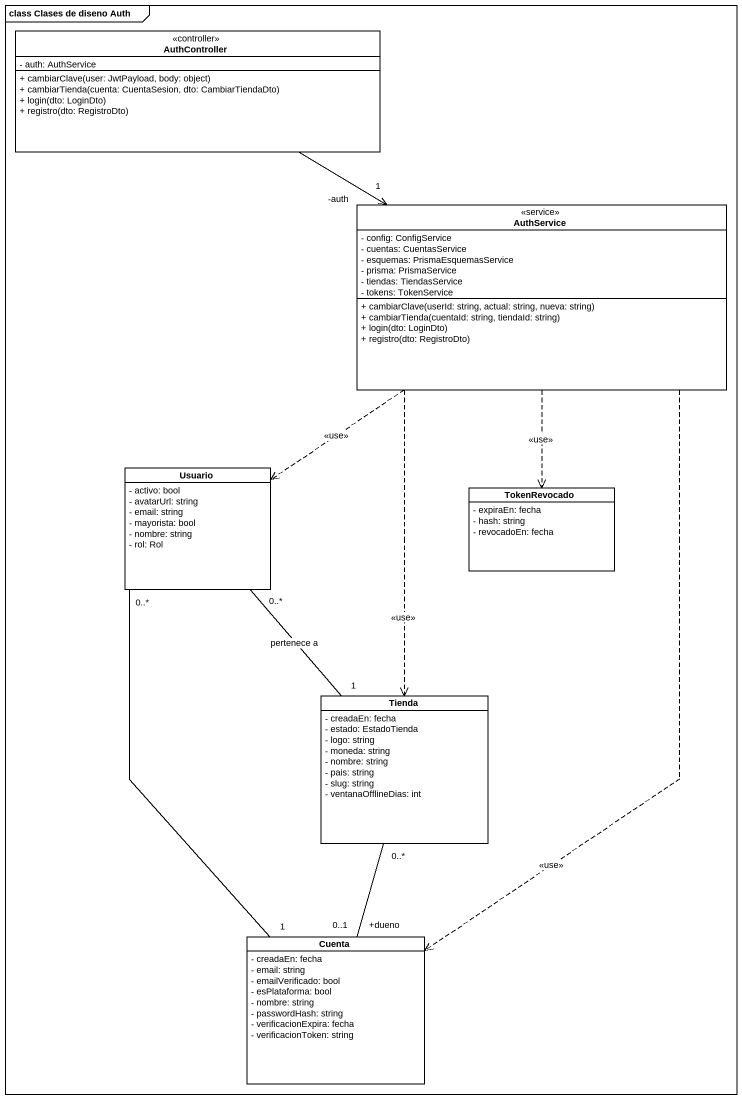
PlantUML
@startuml
mainframe class Clases de diseno Auth
hide circle
hide empty members
skinparam classAttributeIconSize 0
class AuthController <<controller>> {
  - auth: AuthService
  + cambiarClave(user: JwtPayload, body: object)
  + cambiarTienda(cuenta: CuentaSesion, dto: CambiarTiendaDto)
  + login(dto: LoginDto)
  + registro(dto: RegistroDto)
}
class AuthService <<service>> {
  - config: ConfigService
  - cuentas: CuentasService
  - esquemas: PrismaEsquemasService
  - prisma: PrismaService
  - tiendas: TiendasService
  - tokens: TokenService
  + cambiarClave(userId: string, actual: string, nueva: string)
  + cambiarTienda(cuentaId: string, tiendaId: string)
  + login(dto: LoginDto)
  + registro(dto: RegistroDto)
}
class Usuario {
  - activo: bool
  - avatarUrl: string
  - email: string
  - mayorista: bool
  - nombre: string
  - rol: Rol
}
class TokenRevocado {
  - expiraEn: fecha
  - hash: string
  - revocadoEn: fecha
}
class Tienda {
  - creadaEn: fecha
  - estado: EstadoTienda
  - logo: string
  - moneda: string
  - nombre: string
  - pais: string
  - slug: string
  - ventanaOfflineDias: int
}
class Cuenta {
  - creadaEn: fecha
  - email: string
  - emailVerificado: bool
  - esPlataforma: bool
  - nombre: string
  - passwordHash: string
  - verificacionExpira: fecha
  - verificacionToken: string
}
AuthController -right-> "-auth\n1" AuthService
AuthService ..> Usuario : <<use>>
AuthService ..> TokenRevocado : <<use>>
AuthService ..> Tienda : <<use>>
AuthService ..> Cuenta : <<use>>
Usuario "0..*" -- "1" Tienda : pertenece a
Usuario "0..*" -- "1" Cuenta
Tienda "0..*" -- "+dueno\n0..1" Cuenta
@enduml
